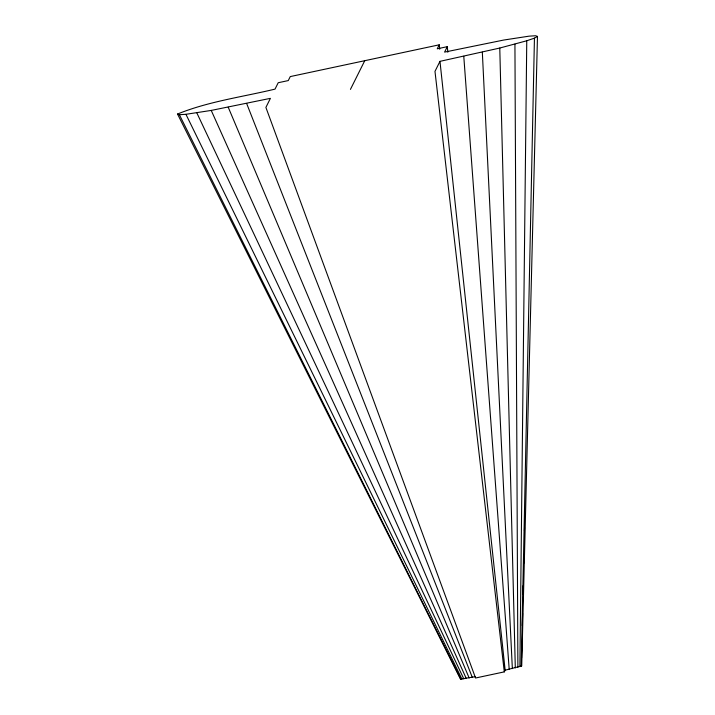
<?xml version="1.0" encoding="UTF-8"?>
<svg xmlns="http://www.w3.org/2000/svg" width="715" height="715" viewBox="0 0 715 715"><rect width="100%" height="100%" fill="white"/><g stroke="black" fill="none" stroke-linecap="round" stroke-linejoin="round"><path stroke-width="1.07" d="M519.903 666.684L526.758 40.773L534.445 38.145L537.474 36.429L521.718 665.942L505.148 670.178L504.298 671.877L475.555 678.008L265.891 107.42L270.413 98.348L211.229 110.423L185.936 114.302L179.367 114.713L177.526 114.034C208.583 101.378 242.519 96.963 275.025 89.116L278.215 82.726L288.27 80.581L290.263 76.585L439.242 44.813L439.716 49.246M521.208 666.237L534.445 38.145M521.584 658.023L521.941 642.41M522.316 625.679L522.594 613.416M523.023 594.451L523.219 585.531M523.729 563.232L523.88 556.538M524.452 530.888L524.533 527.545M350.43 89.393L364.757 60.695M439.242 44.813L437.249 48.808L447.304 46.663L447.831 52.222M526.758 40.773L499.776 48.039L439.975 61.347L434.979 71.366L504.298 671.877M447.304 46.663L444.587 52.106L503.771 40.04L529.064 36.161L535.633 35.75L537.474 36.429M177.526 114.034L460.531 679.134L461.05 678.848M460.531 679.134L475.314 676.685M179.367 114.713L460.844 679.25M185.936 114.302L461.962 679.178M196.813 112.845L463.812 678.928M211.229 110.423L466.26 678.517M228.219 107.214L469.147 677.972M246.621 103.425L472.275 677.328M439.975 61.347L505.148 670.178M463.776 56.271L509.196 669.312M482.33 52.177L512.351 668.614M499.776 48.039L515.309 667.917M514.934 44.151L517.892 667.256"/></g></svg>
